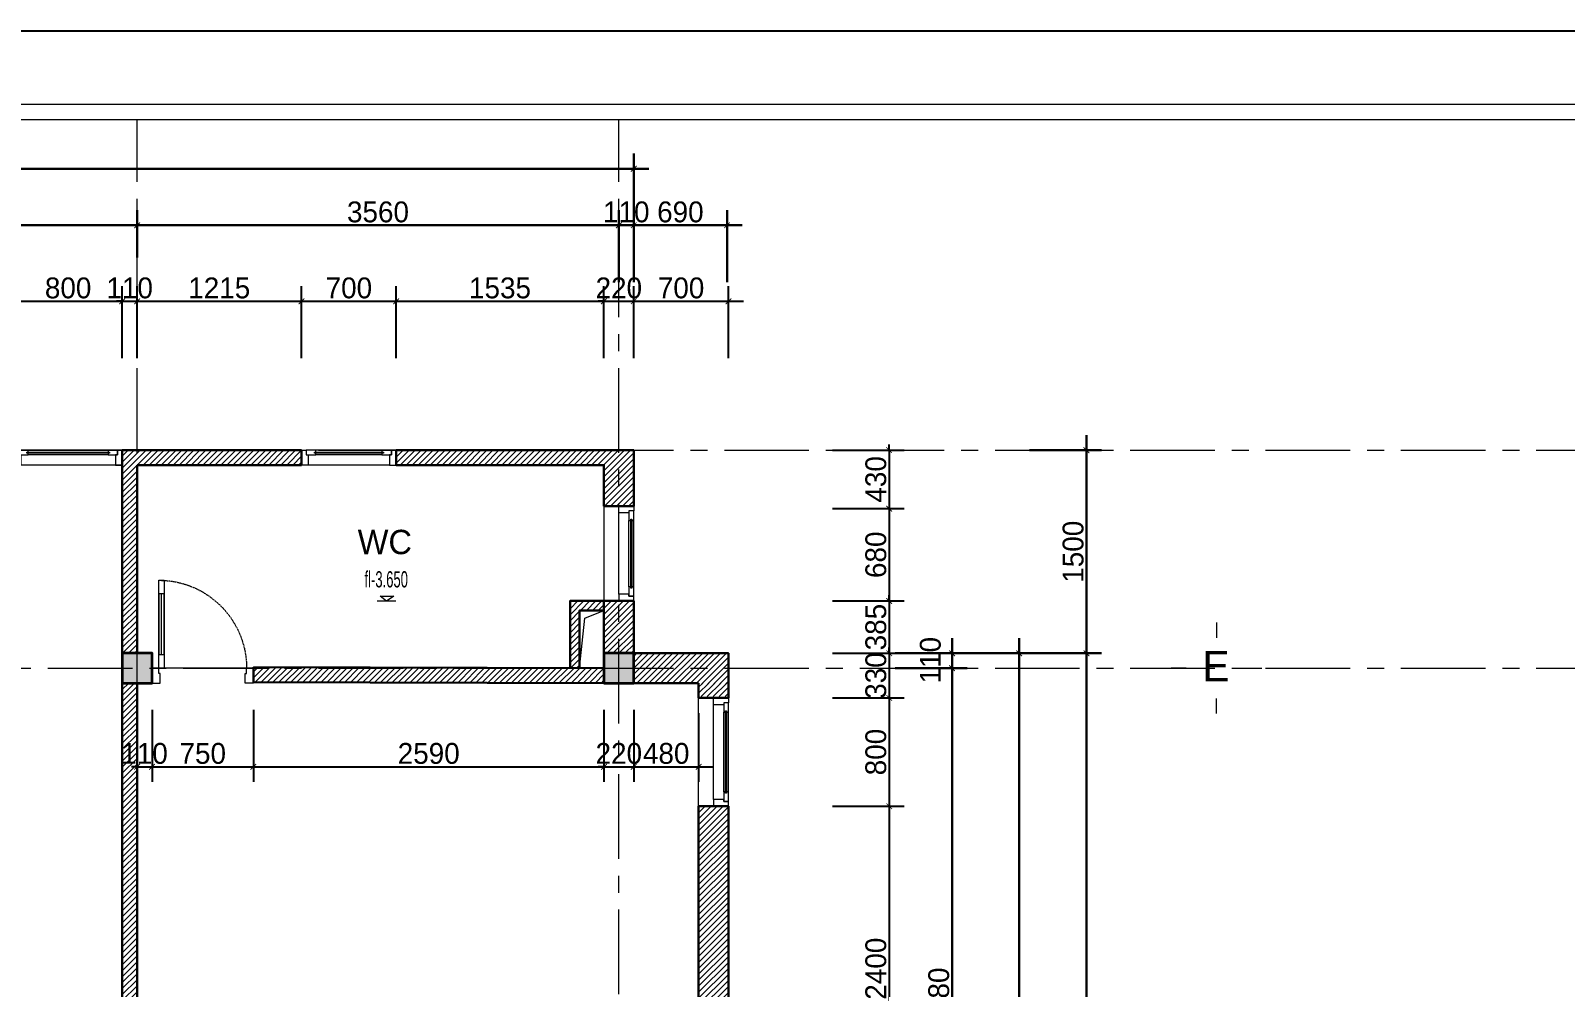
# Model space of a CAD drawing. Header units: millimetres. Extents: x 1832547 to 2001569, y -558009 to -417808.
# Drawn here: x 1925530 to 1936872, y -491999 to -484934 of the extents above; entities that cross this region are included whole.
import ezdxf
from ezdxf.enums import TextEntityAlignment as Align

# ---------------------------------------------------------------- set-up
doc = ezdxf.new("R2010")
doc.units = ezdxf.units.MM
doc.header["$MEASUREMENT"] = 0
doc.linetypes.add('CENTER', pattern=[2, 1.25, -0.25, 0.25, -0.25])
doc.linetypes.add('HIDDEN', pattern=[9.525, 6.35, -3.175])
doc.layers.get('0').update_dxf_attribs({"linetype": 'CONTINUOUS'})
doc.layers.get('DEFPOINTS').update_dxf_attribs({"linetype": 'CONTINUOUS'})
for name, color, linetype, lineweight in [('AUDIT_I_160126172308-0', 7, 'CONTINUOUS', 5), ('CA . CỬA', 251, 'CONTINUOUS', 5), ('CA. TUONG', 30, 'CONTINUOUS', 30), ('CA.cot', 2, 'CONTINUOUS', 35), ('CA.dim 08', 8, 'CONTINUOUS', 13), ('CA.TEXT', 7, 'CONTINUOUS', 15), ('CA.thay 145', 145, 'CONTINUOUS', 18), ('CA.tim 67', 67, 'CENTER', 9), ('CA.vat lieu 08', 8, 'CONTINUOUS', 5), ('NKB-Fur', 25, 'CONTINUOUS', 9), ('NP-CỬA SỔ', 143, 'CONTINUOUS', 15)]:
    doc.layers.add(name, color=color, linetype=linetype, lineweight=lineweight)
doc.styles.add('CA.JSC1', font='Vhavan.ttf', dxfattribs={"width": 0.8})
doc.styles.add('chu ghi chu', font='nghia5.shx', dxfattribs={"height": 200})
doc.styles.get("Standard").update_dxf_attribs({"font": 'roman.shx'})
doc.styles.add('ZENI2', font='Vhavanb.ttf')
doc.dimstyles.new('CA 70', dxfattribs={"dimscale": 0.7, "dimtxt": 220, "dimasz": 60, "dimexe": 160, "dimexo": 0, "dimgap": 30, "dimtad": 1, "dimdec": 0, "dimrnd": 5, "dimzin": 0, "dimdsep": 46, "dimtxsty": 'Standard', "dimblk": 'ARCHTICK', "dimcen": 0.09, "dimdle": 160, "dimclrd": 256, "dimclre": 256, "dimclrt": 255, "dimadec": 0, "dimazin": 0, "dimtfac": 1, "dimtdec": 0, "dimtix": 1, "dimtmove": 2, "dimatfit": 3, "dimldrblk": 'DOT', "dimfxl": 600, "dimfxlon": 1, "dimtolj": 1, "dimtzin": 0, "dimarcsym": 0})

# ---------------------------------------------------------------- blocks, each defined once
blk = doc.blocks.new('A$C6dc074dd')
at = {"layer": 'CA.TEXT'}
for points in [[(117, 37), (15, 37), (68, 0), (117, 37)], [(0, 0), (137, 0)]]:
    blk.add_lwpolyline(points, dxfattribs=at)
blk = doc.blocks.new('A$C2d76a15f')
at = {"color": 4, "linetype": 'Continuous', "lineweight": 18}
blk.add_line((27498.5, 19312.8), (1212.4, 19312.8), dxfattribs=at)
blk.add_line((27405.3, 19219.6), (1305.6, 19219.6))
at = {"layer": 'DEFPOINTS', "ltscale": 600}
blk.add_line((0, 19765.3), (27951, 19765.3), dxfattribs=at)
blk = doc.blocks.new('_ArchTick')
at = {"color": 1, "linetype": 'ByBlock', "const_width": 0.15}
blk.add_lwpolyline([(-0.5, -0.5), (0.5, 0.5)], dxfattribs=at)
blk = doc.blocks.new('*D674')
at = {"layer": 'CA.dim 08', "lineweight": -2, "transparency": 16777216}
for p, q in [((1932340, -470394), (1932340, -465290)), ((1931920, -465402), (1932452, -465402)), ((1931920, -470282), (1932452, -470282))]:
    blk.add_line(p, q, dxfattribs=at)
at = {"layer": 'DEFPOINTS', "color": 0, "transparency": 16777216}
for p in [(1931444, -465402), (1932340, -465402), (1931444, -470282)]:
    blk.add_point(p, dxfattribs=at)
at = {"layer": 'CA.dim 08', "lineweight": -2, "transparency": 16777216, "xscale": 42, "yscale": 42, "zscale": 42}
for p, rotation in [((1932340, -465402), 90), ((1932340, -470282), 270)]:
    blk.add_blockref('_ArchTick', p, dxfattribs=dict(at, rotation=rotation))
at = {"layer": 'CA.dim 08', "color": 255, "transparency": 16777216, "insert": (1932242, -467842), "char_height": 154, "attachment_point": 5, "rotation": 90}
blk.add_mtext('\\A1;4880', dxfattribs=at)
blk = doc.blocks.new('_DOT')
at = {"color": 1, "linetype": 'ByBlock'}
blk.add_line((-0.5, 0), (-1, 0), dxfattribs=at)
at = {"color": 1, "linetype": 'ByBlock', "const_width": 0.5}
blk.add_lwpolyline([(-0.25, 0, 1), (0.25, 0, 1)], format="xyb", close=True, dxfattribs=at)
blk = doc.blocks.new('*D675')
at = {"layer": 'CA.dim 08', "lineweight": -2, "transparency": 16777216}
for p, q in [((1932340, -465514), (1932340, -465180)), ((1931920, -465292), (1932452, -465292)), ((1931920, -465402), (1932452, -465402))]:
    blk.add_line(p, q, dxfattribs=at)
at = {"layer": 'DEFPOINTS', "color": 0, "transparency": 16777216}
for p in [(1931747, -465292), (1932340, -465292), (1931747, -465402)]:
    blk.add_point(p, dxfattribs=at)
at = {"layer": 'CA.dim 08', "lineweight": -2, "transparency": 16777216, "xscale": 42, "yscale": 42, "zscale": 42}
for p, rotation in [((1932340, -465292), 90), ((1932340, -465402), 270)]:
    blk.add_blockref('_ArchTick', p, dxfattribs=dict(at, rotation=rotation))
at = {"layer": 'CA.dim 08', "color": 255, "transparency": 16777216, "insert": (1932180, -465343), "char_height": 154, "attachment_point": 5, "rotation": 90}
blk.add_mtext('\\A1;110', dxfattribs=at)
blk = doc.blocks.new('*D677')
at = {"layer": 'CA.dim 08', "lineweight": -2, "transparency": 16777216}
for p, q in [((1932836, -473654), (1932836, -465180)), ((1932416, -465292), (1932948, -465292)), ((1932416, -473542), (1932948, -473542))]:
    blk.add_line(p, q, dxfattribs=at)
at = {"layer": 'DEFPOINTS', "color": 0, "transparency": 16777216}
for p in [(1931444, -465292), (1932836, -465292), (1931444, -473542)]:
    blk.add_point(p, dxfattribs=at)
at = {"layer": 'CA.dim 08', "lineweight": -2, "transparency": 16777216, "xscale": 42, "yscale": 42, "zscale": 42}
for p, rotation in [((1932836, -465292), 90), ((1932836, -473542), 270)]:
    blk.add_blockref('_ArchTick', p, dxfattribs=dict(at, rotation=rotation))
at = {"layer": 'CA.dim 08', "color": 255, "transparency": 16777216, "insert": (1932738, -469417), "char_height": 154, "attachment_point": 5, "rotation": 90}
blk.add_mtext('\\A1;8250', dxfattribs=at)
blk = doc.blocks.new('A$Ccce9e104')
at = {"layer": 'CA.vat lieu 08'}
h = blk.add_hatch(color=256, dxfattribs=at)
h.dxf.hatch_style = 1
h.paths.add_polyline_path([(220, 220), (220, 0), (0, 0), (0, 220)])
at = {"layer": 'CA.cot'}
blk.add_lwpolyline([(220, 220), (220, 0), (0, 0), (0, 220)], close=True, dxfattribs=at)
blk = doc.blocks.new('*D682')
at = {"layer": 'CA.dim 08', "lineweight": -2, "transparency": 16777216}
for p, q in [((1920317, -462369), (1920317, -462019)), ((1926317, -462369), (1926317, -462019)), ((1920205, -462131), (1926429, -462131))]:
    blk.add_line(p, q, dxfattribs=at)
at = {"layer": 'DEFPOINTS', "color": 0, "transparency": 16777216}
for p in [(1926317, -462131), (1920317, -462369), (1926317, -462369)]:
    blk.add_point(p, dxfattribs=at)
at = {"layer": 'CA.dim 08', "lineweight": -2, "transparency": 16777216, "xscale": 42, "yscale": 42, "zscale": 42, "rotation": 180}
blk.add_blockref('_ArchTick', (1920317, -462131), dxfattribs=at)
at = {"layer": 'CA.dim 08', "lineweight": -2, "transparency": 16777216, "xscale": 42, "yscale": 42, "zscale": 42}
blk.add_blockref('_ArchTick', (1926317, -462131), dxfattribs=at)
at = {"layer": 'CA.dim 08', "color": 255, "transparency": 16777216, "insert": (1923317, -462033), "char_height": 154, "attachment_point": 5}
blk.add_mtext('\\A1;6000', dxfattribs=at)
blk = doc.blocks.new('*D683')
at = {"layer": 'CA.dim 08', "lineweight": -2, "transparency": 16777216}
for p, q in [((1926317, -462369), (1926317, -462019)), ((1929877, -462369), (1929877, -462019)), ((1926205, -462131), (1929989, -462131))]:
    blk.add_line(p, q, dxfattribs=at)
at = {"layer": 'DEFPOINTS', "color": 0, "transparency": 16777216}
for p in [(1929877, -462131), (1926317, -462369), (1929877, -462369)]:
    blk.add_point(p, dxfattribs=at)
at = {"layer": 'CA.dim 08', "lineweight": -2, "transparency": 16777216, "xscale": 42, "yscale": 42, "zscale": 42, "rotation": 180}
blk.add_blockref('_ArchTick', (1926317, -462131), dxfattribs=at)
at = {"layer": 'CA.dim 08', "lineweight": -2, "transparency": 16777216, "xscale": 42, "yscale": 42, "zscale": 42}
blk.add_blockref('_ArchTick', (1929877, -462131), dxfattribs=at)
at = {"layer": 'CA.dim 08', "color": 255, "transparency": 16777216, "insert": (1928097, -462033), "char_height": 154, "attachment_point": 5}
blk.add_mtext('\\A1;3560', dxfattribs=at)
blk = doc.blocks.new('*D684')
at = {"layer": 'CA.dim 08', "lineweight": -2, "transparency": 16777216}
for p, q in [((1933333, -465180), (1933333, -481104)), ((1932913, -465292), (1933445, -465292)), ((1932913, -480992), (1933445, -480992))]:
    blk.add_line(p, q, dxfattribs=at)
at = {"layer": 'DEFPOINTS', "color": 0, "transparency": 16777216}
for p in [(1931444, -465292), (1931444, -480992), (1933333, -480992)]:
    blk.add_point(p, dxfattribs=at)
at = {"layer": 'CA.dim 08', "lineweight": -2, "transparency": 16777216, "xscale": 42, "yscale": 42, "zscale": 42}
for p, rotation in [((1933333, -465292), 90), ((1933333, -480992), 270)]:
    blk.add_blockref('_ArchTick', p, dxfattribs=dict(at, rotation=rotation))
at = {"layer": 'CA.dim 08', "color": 255, "transparency": 16777216, "insert": (1933235, -473142), "char_height": 154, "attachment_point": 5, "rotation": 90}
blk.add_mtext('\\A1;15700', dxfattribs=at)
blk = doc.blocks.new('*D694')
at = {"layer": 'CA.dim 08', "lineweight": -2, "transparency": 16777216}
for p, q in [((1933333, -465404), (1933333, -463680)), ((1932913, -463792), (1933445, -463792)), ((1932913, -465292), (1933445, -465292))]:
    blk.add_line(p, q, dxfattribs=at)
at = {"layer": 'DEFPOINTS', "color": 0, "transparency": 16777216}
for p in [(1931444, -463792), (1933333, -463792), (1931444, -465292)]:
    blk.add_point(p, dxfattribs=at)
at = {"layer": 'CA.dim 08', "lineweight": -2, "transparency": 16777216, "xscale": 42, "yscale": 42, "zscale": 42}
for p, rotation in [((1933333, -463792), 90), ((1933333, -465292), 270)]:
    blk.add_blockref('_ArchTick', p, dxfattribs=dict(at, rotation=rotation))
at = {"layer": 'CA.dim 08', "color": 255, "transparency": 16777216, "insert": (1933235, -464542), "char_height": 154, "attachment_point": 5, "rotation": 90}
blk.add_mtext('\\A1;1500', dxfattribs=at)
blk = doc.blocks.new('*U90')
blk.add_line((100, 70), (549, 70))
for points in [[(-110, 749), (-110, 689), (-40, 689), (-40, 699), (0, 699), (0, 749)], [(-110, 0), (-110, 60), (-40, 60), (-40, 50), (0, 50), (0, 0)], [(0, 50), (649, 50), (649, 90), (0, 90)], [(100, 50), (100, 90), (549, 90), (549, 50)]]:
    blk.add_lwpolyline(points, close=True)
at = {"linetype": 'HIDDEN'}
blk.add_arc((0, 50), 649, 0, 90, dxfattribs=at)
blk = doc.blocks.new('*U89')
for p, q in [((-140, 105), (-140, 595)), ((-105, 105), (-105, 595)), ((-30, 50), (-30, 650))]:
    blk.add_line(p, q)
for points in [[(-105, 650), (-30, 650), (-30, 700), (-140, 700), (-140, 665), (-105, 665)], [(-105, 665), (-105, 595), (-118, 595), (-118, 605), (-126, 605), (-126, 595), (-140, 595), (-140, 665)], [(-118, 95), (-118, 105), (-105, 105), (-105, 35), (-140, 35), (-140, 105), (-126, 105), (-126, 95)], [(-105, 50), (-30, 50), (-30, 0), (-140, 0), (-140, 35), (-105, 35)]]:
    blk.add_lwpolyline(points, close=True)
at = {"color": 8}
blk.add_lwpolyline([(-126, 95), (-118, 95), (-118, 605), (-126, 605)], close=True, dxfattribs=at)
blk = doc.blocks.new('*U94')
for p, q in [((-140, 105), (-140, 694)), ((-105, 105), (-105, 694)), ((-30, 50), (-30, 749))]:
    blk.add_line(p, q)
for points in [[(-105, 749), (-30, 749), (-30, 799), (-140, 799), (-140, 764), (-105, 764)], [(-105, 764), (-105, 694), (-118, 694), (-118, 704), (-126, 704), (-126, 694), (-140, 694), (-140, 764)], [(-118, 95), (-118, 105), (-105, 105), (-105, 35), (-140, 35), (-140, 105), (-126, 105), (-126, 95)], [(-105, 50), (-30, 50), (-30, 0), (-140, 0), (-140, 35), (-105, 35)]]:
    blk.add_lwpolyline(points, close=True)
at = {"color": 8}
blk.add_lwpolyline([(-126, 95), (-118, 95), (-118, 704), (-126, 704)], close=True, dxfattribs=at)
blk = doc.blocks.new('*D697')
at = {"layer": 'CA.dim 08', "lineweight": -2, "transparency": 16777216}
for p, q in [((1929877, -462551), (1929877, -462019)), ((1929987, -462551), (1929987, -462019)), ((1929877, -462131), (1929835, -462131)), ((1929987, -462131), (1929877, -462131)), ((1929987, -462131), (1930029, -462131))]:
    blk.add_line(p, q, dxfattribs=at)
at = {"layer": 'DEFPOINTS', "color": 0, "transparency": 16777216}
for p in [(1929877, -462131), (1929877, -462983), (1929987, -463485)]:
    blk.add_point(p, dxfattribs=at)
at = {"layer": 'CA.dim 08', "lineweight": -2, "transparency": 16777216, "xscale": 42, "yscale": 42, "zscale": 42}
blk.add_blockref('_ArchTick', (1929877, -462131), dxfattribs=at)
at = {"layer": 'CA.dim 08', "lineweight": -2, "transparency": 16777216, "xscale": 42, "yscale": 42, "zscale": 42, "rotation": 180}
blk.add_blockref('_ArchTick', (1929987, -462131), dxfattribs=at)
at = {"layer": 'CA.dim 08', "color": 255, "transparency": 16777216, "insert": (1929932, -462033), "char_height": 154, "attachment_point": 5}
blk.add_mtext('\\A1;110', dxfattribs=at)
blk = doc.blocks.new('*D698')
at = {"layer": 'CA.dim 08', "lineweight": -2, "transparency": 16777216}
for p, q in [((1929987, -462551), (1929987, -462019)), ((1930677, -462551), (1930677, -462019)), ((1929875, -462131), (1930789, -462131))]:
    blk.add_line(p, q, dxfattribs=at)
at = {"layer": 'DEFPOINTS', "color": 0, "transparency": 16777216}
for p in [(1930677, -462131), (1929987, -464985), (1930677, -464985)]:
    blk.add_point(p, dxfattribs=at)
at = {"layer": 'CA.dim 08', "lineweight": -2, "transparency": 16777216, "xscale": 42, "yscale": 42, "zscale": 42, "rotation": 180}
blk.add_blockref('_ArchTick', (1929987, -462131), dxfattribs=at)
at = {"layer": 'CA.dim 08', "lineweight": -2, "transparency": 16777216, "xscale": 42, "yscale": 42, "zscale": 42}
blk.add_blockref('_ArchTick', (1930677, -462131), dxfattribs=at)
at = {"layer": 'CA.dim 08', "color": 255, "transparency": 16777216, "insert": (1930332, -462033), "char_height": 154, "attachment_point": 5}
blk.add_mtext('\\A1;690', dxfattribs=at)
blk = doc.blocks.new('*D699')
at = {"layer": 'CA.dim 08', "lineweight": -2, "transparency": 16777216}
for p, q in [((1920207, -462133), (1920207, -461601)), ((1929987, -462133), (1929987, -461601)), ((1920095, -461713), (1930099, -461713))]:
    blk.add_line(p, q, dxfattribs=at)
at = {"layer": 'DEFPOINTS', "color": 0, "transparency": 16777216}
for p in [(1929987, -461713), (1920207, -462478), (1929987, -462478)]:
    blk.add_point(p, dxfattribs=at)
at = {"layer": 'CA.dim 08', "lineweight": -2, "transparency": 16777216, "xscale": 42, "yscale": 42, "zscale": 42, "rotation": 180}
blk.add_blockref('_ArchTick', (1920207, -461713), dxfattribs=at)
at = {"layer": 'CA.dim 08', "lineweight": -2, "transparency": 16777216, "xscale": 42, "yscale": 42, "zscale": 42}
blk.add_blockref('_ArchTick', (1929987, -461713), dxfattribs=at)
at = {"layer": 'CA.dim 08', "color": 255, "transparency": 16777216, "insert": (1925097, -461615), "char_height": 154, "attachment_point": 5}
blk.add_mtext('\\A1;9780', dxfattribs=at)
blk = doc.blocks.new('FDBNDFJKBNFJKDNBFD')
at = {"layer": 'CA.vat lieu 08'}
for p, q in [((664804, -453296), (664804, -453401)), ((664594, -453612), (664490, -453612)), ((665015, -453612), (665119, -453612)), ((664804, -453926), (664804, -453821))]:
    blk.add_line(p, q, dxfattribs=at)
blk = doc.blocks.new('*U703')
for p, q in [((-140, 105), (-140, 695)), ((-105, 105), (-105, 695)), ((-30, 50), (-30, 750))]:
    blk.add_line(p, q)
for points in [[(-105, 750), (-30, 750), (-30, 800), (-140, 800), (-140, 765), (-105, 765)], [(-105, 765), (-105, 695), (-118.5, 695), (-118.5, 705), (-126.5, 705), (-126.5, 695), (-140, 695), (-140, 765)], [(-118.5, 95), (-118.5, 105), (-105, 105), (-105, 35), (-140, 35), (-140, 105), (-126.5, 105), (-126.5, 95)], [(-105, 50), (-30, 50), (-30, 0), (-140, 0), (-140, 35), (-105, 35)]]:
    blk.add_lwpolyline(points, close=True)
at = {"color": 8}
blk.add_lwpolyline([(-126.5, 95), (-118.5, 95), (-118.5, 705), (-126.5, 705)], close=True, dxfattribs=at)
blk = doc.blocks.new('*D315')
at = {"layer": 'CA.dim 08', "lineweight": -2, "transparency": 16777216}
for p, q in [((1925407, -487353), (1925407, -486821)), ((1926207, -487353), (1926207, -486821)), ((1925295, -486933), (1926319, -486933))]:
    blk.add_line(p, q, dxfattribs=at)
at = {"layer": 'DEFPOINTS', "color": 0, "transparency": 16777216}
for p in [(1926207, -486933), (1925407, -488032), (1926207, -488032)]:
    blk.add_point(p, dxfattribs=at)
at = {"layer": 'CA.dim 08', "lineweight": -2, "transparency": 16777216, "xscale": 42, "yscale": 42, "zscale": 42, "rotation": 180}
blk.add_blockref('_ArchTick', (1925407, -486933), dxfattribs=at)
at = {"layer": 'CA.dim 08', "lineweight": -2, "transparency": 16777216, "xscale": 42, "yscale": 42, "zscale": 42}
blk.add_blockref('_ArchTick', (1926207, -486933), dxfattribs=at)
at = {"layer": 'CA.dim 08', "color": 255, "transparency": 16777216, "insert": (1925807, -486835), "char_height": 154, "attachment_point": 5}
blk.add_mtext('\\A1;800', dxfattribs=at)
blk = doc.blocks.new('*D316')
at = {"layer": 'CA.dim 08', "lineweight": -2, "transparency": 16777216}
for p, q in [((1926207, -487353), (1926207, -486821)), ((1926317, -487353), (1926317, -486821)), ((1926207, -486933), (1926165, -486933)), ((1926207, -486933), (1926317, -486933)), ((1926317, -486933), (1926359, -486933))]:
    blk.add_line(p, q, dxfattribs=at)
at = {"layer": 'DEFPOINTS', "color": 0, "transparency": 16777216}
for p in [(1926317, -486933), (1926207, -488032), (1926317, -488351)]:
    blk.add_point(p, dxfattribs=at)
at = {"layer": 'CA.dim 08', "lineweight": -2, "transparency": 16777216, "xscale": 42, "yscale": 42, "zscale": 42}
blk.add_blockref('_ArchTick', (1926207, -486933), dxfattribs=at)
at = {"layer": 'CA.dim 08', "lineweight": -2, "transparency": 16777216, "xscale": 42, "yscale": 42, "zscale": 42, "rotation": 180}
blk.add_blockref('_ArchTick', (1926317, -486933), dxfattribs=at)
at = {"layer": 'CA.dim 08', "color": 255, "transparency": 16777216, "insert": (1926262, -486835), "char_height": 154, "attachment_point": 5}
blk.add_mtext('\\A1;110', dxfattribs=at)
blk = doc.blocks.new('*D317')
at = {"layer": 'CA.dim 08', "lineweight": -2, "transparency": 16777216}
for p, q in [((1926317, -487353), (1926317, -486821)), ((1927532, -487353), (1927532, -486821)), ((1926205, -486933), (1927644, -486933))]:
    blk.add_line(p, q, dxfattribs=at)
at = {"layer": 'DEFPOINTS', "color": 0, "transparency": 16777216}
for p in [(1927532, -486933), (1927532, -488142), (1926317, -488351)]:
    blk.add_point(p, dxfattribs=at)
at = {"layer": 'CA.dim 08', "lineweight": -2, "transparency": 16777216, "xscale": 42, "yscale": 42, "zscale": 42, "rotation": 180}
blk.add_blockref('_ArchTick', (1926317, -486933), dxfattribs=at)
at = {"layer": 'CA.dim 08', "lineweight": -2, "transparency": 16777216, "xscale": 42, "yscale": 42, "zscale": 42}
blk.add_blockref('_ArchTick', (1927532, -486933), dxfattribs=at)
at = {"layer": 'CA.dim 08', "color": 255, "transparency": 16777216, "insert": (1926924, -486835), "char_height": 154, "attachment_point": 5}
blk.add_mtext('\\A1;1215', dxfattribs=at)
blk = doc.blocks.new('*D318')
at = {"layer": 'CA.dim 08', "lineweight": -2, "transparency": 16777216}
for p, q in [((1927532, -487353), (1927532, -486821)), ((1928232, -487353), (1928232, -486821)), ((1927420, -486933), (1928344, -486933))]:
    blk.add_line(p, q, dxfattribs=at)
at = {"layer": 'DEFPOINTS', "color": 0, "transparency": 16777216}
for p in [(1928232, -486933), (1927532, -488142), (1928232, -488142)]:
    blk.add_point(p, dxfattribs=at)
at = {"layer": 'CA.dim 08', "lineweight": -2, "transparency": 16777216, "xscale": 42, "yscale": 42, "zscale": 42, "rotation": 180}
blk.add_blockref('_ArchTick', (1927532, -486933), dxfattribs=at)
at = {"layer": 'CA.dim 08', "lineweight": -2, "transparency": 16777216, "xscale": 42, "yscale": 42, "zscale": 42}
blk.add_blockref('_ArchTick', (1928232, -486933), dxfattribs=at)
at = {"layer": 'CA.dim 08', "color": 255, "transparency": 16777216, "insert": (1927882, -486835), "char_height": 154, "attachment_point": 5}
blk.add_mtext('\\A1;700', dxfattribs=at)
blk = doc.blocks.new('*D319')
at = {"layer": 'CA.dim 08', "lineweight": -2, "transparency": 16777216}
for p, q in [((1928232, -487353), (1928232, -486821)), ((1929767, -487353), (1929767, -486821)), ((1928120, -486933), (1929879, -486933))]:
    blk.add_line(p, q, dxfattribs=at)
at = {"layer": 'DEFPOINTS', "color": 0, "transparency": 16777216}
for p in [(1929767, -486933), (1928232, -488142), (1929767, -488294)]:
    blk.add_point(p, dxfattribs=at)
at = {"layer": 'CA.dim 08', "lineweight": -2, "transparency": 16777216, "xscale": 42, "yscale": 42, "zscale": 42, "rotation": 180}
blk.add_blockref('_ArchTick', (1928232, -486933), dxfattribs=at)
at = {"layer": 'CA.dim 08', "lineweight": -2, "transparency": 16777216, "xscale": 42, "yscale": 42, "zscale": 42}
blk.add_blockref('_ArchTick', (1929767, -486933), dxfattribs=at)
at = {"layer": 'CA.dim 08', "color": 255, "transparency": 16777216, "insert": (1928999, -486835), "char_height": 154, "attachment_point": 5}
blk.add_mtext('\\A1;1535', dxfattribs=at)
blk = doc.blocks.new('*D320')
at = {"layer": 'CA.dim 08', "lineweight": -2, "transparency": 16777216}
for p, q in [((1929767, -487353), (1929767, -486821)), ((1929987, -487353), (1929987, -486821)), ((1929767, -486933), (1929725, -486933)), ((1929767, -486933), (1929987, -486933)), ((1929987, -486933), (1930029, -486933))]:
    blk.add_line(p, q, dxfattribs=at)
at = {"layer": 'DEFPOINTS', "color": 0, "transparency": 16777216}
for p in [(1929987, -486933), (1929987, -488239), (1929767, -488294)]:
    blk.add_point(p, dxfattribs=at)
at = {"layer": 'CA.dim 08', "lineweight": -2, "transparency": 16777216, "xscale": 42, "yscale": 42, "zscale": 42}
blk.add_blockref('_ArchTick', (1929767, -486933), dxfattribs=at)
at = {"layer": 'CA.dim 08', "lineweight": -2, "transparency": 16777216, "xscale": 42, "yscale": 42, "zscale": 42, "rotation": 180}
blk.add_blockref('_ArchTick', (1929987, -486933), dxfattribs=at)
at = {"layer": 'CA.dim 08', "color": 255, "transparency": 16777216, "insert": (1929877, -486835), "char_height": 154, "attachment_point": 5}
blk.add_mtext('\\A1;220', dxfattribs=at)
blk = doc.blocks.new('*D321')
at = {"layer": 'CA.dim 08', "lineweight": -2, "transparency": 16777216}
for p, q in [((1929987, -487353), (1929987, -486821)), ((1930687, -487353), (1930687, -486821)), ((1929875, -486933), (1930799, -486933))]:
    blk.add_line(p, q, dxfattribs=at)
at = {"layer": 'DEFPOINTS', "color": 0, "transparency": 16777216}
for p in [(1930687, -486933), (1929987, -488239), (1930687, -489532)]:
    blk.add_point(p, dxfattribs=at)
at = {"layer": 'CA.dim 08', "lineweight": -2, "transparency": 16777216, "xscale": 42, "yscale": 42, "zscale": 42, "rotation": 180}
blk.add_blockref('_ArchTick', (1929987, -486933), dxfattribs=at)
at = {"layer": 'CA.dim 08', "lineweight": -2, "transparency": 16777216, "xscale": 42, "yscale": 42, "zscale": 42}
blk.add_blockref('_ArchTick', (1930687, -486933), dxfattribs=at)
at = {"layer": 'CA.dim 08', "color": 255, "transparency": 16777216, "insert": (1930337, -486835), "char_height": 154, "attachment_point": 5}
blk.add_mtext('\\A1;700', dxfattribs=at)
blk = doc.blocks.new('*D344')
at = {"layer": 'CA.dim 08', "lineweight": -2, "transparency": 16777216}
for p, q in [((1926427, -489951), (1926427, -490483)), ((1926317, -490049), (1926317, -490483)), ((1926317, -490371), (1926275, -490371)), ((1926317, -490371), (1926427, -490371)), ((1926427, -490371), (1926469, -490371))]:
    blk.add_line(p, q, dxfattribs=at)
at = {"layer": 'DEFPOINTS', "color": 0, "transparency": 16777216}
for p in [(1926427, -489752), (1926317, -490049), (1926427, -490371)]:
    blk.add_point(p, dxfattribs=at)
at = {"layer": 'CA.dim 08', "lineweight": -2, "transparency": 16777216, "xscale": 42, "yscale": 42, "zscale": 42}
blk.add_blockref('_ArchTick', (1926317, -490371), dxfattribs=at)
at = {"layer": 'CA.dim 08', "lineweight": -2, "transparency": 16777216, "xscale": 42, "yscale": 42, "zscale": 42, "rotation": 180}
blk.add_blockref('_ArchTick', (1926427, -490371), dxfattribs=at)
at = {"layer": 'CA.dim 08', "color": 255, "transparency": 16777216, "insert": (1926372, -490273), "char_height": 154, "attachment_point": 5}
blk.add_mtext('\\A1;110', dxfattribs=at)
blk = doc.blocks.new('*D345')
at = {"layer": 'CA.dim 08', "lineweight": -2, "transparency": 16777216}
for p, q in [((1926427, -489951), (1926427, -490483)), ((1927176, -489951), (1927176, -490483)), ((1926315, -490371), (1927288, -490371))]:
    blk.add_line(p, q, dxfattribs=at)
at = {"layer": 'DEFPOINTS', "color": 0, "transparency": 16777216}
for p in [(1926427, -489752), (1927176, -489753), (1927176, -490371)]:
    blk.add_point(p, dxfattribs=at)
at = {"layer": 'CA.dim 08', "lineweight": -2, "transparency": 16777216, "xscale": 42, "yscale": 42, "zscale": 42, "rotation": 180}
blk.add_blockref('_ArchTick', (1926427, -490371), dxfattribs=at)
at = {"layer": 'CA.dim 08', "lineweight": -2, "transparency": 16777216, "xscale": 42, "yscale": 42, "zscale": 42}
blk.add_blockref('_ArchTick', (1927176, -490371), dxfattribs=at)
at = {"layer": 'CA.dim 08', "color": 255, "transparency": 16777216, "insert": (1926802, -490273), "char_height": 154, "attachment_point": 5}
blk.add_mtext('\\A1;750', dxfattribs=at)
blk = doc.blocks.new('*D346')
at = {"layer": 'CA.dim 08', "lineweight": -2, "transparency": 16777216}
for p, q in [((1927176, -489951), (1927176, -490483)), ((1929767, -489951), (1929767, -490483)), ((1927064, -490371), (1929879, -490371))]:
    blk.add_line(p, q, dxfattribs=at)
at = {"layer": 'DEFPOINTS', "color": 0, "transparency": 16777216}
for p in [(1927176, -489753), (1929767, -489760), (1929767, -490371)]:
    blk.add_point(p, dxfattribs=at)
at = {"layer": 'CA.dim 08', "lineweight": -2, "transparency": 16777216, "xscale": 42, "yscale": 42, "zscale": 42, "rotation": 180}
blk.add_blockref('_ArchTick', (1927176, -490371), dxfattribs=at)
at = {"layer": 'CA.dim 08', "lineweight": -2, "transparency": 16777216, "xscale": 42, "yscale": 42, "zscale": 42}
blk.add_blockref('_ArchTick', (1929767, -490371), dxfattribs=at)
at = {"layer": 'CA.dim 08', "color": 255, "transparency": 16777216, "insert": (1928472, -490273), "char_height": 154, "attachment_point": 5}
blk.add_mtext('\\A1;2590', dxfattribs=at)
blk = doc.blocks.new('*D347')
at = {"layer": 'CA.dim 08', "lineweight": -2, "transparency": 16777216}
for p, q in [((1929767, -489951), (1929767, -490483)), ((1929987, -489951), (1929987, -490483)), ((1929767, -490371), (1929725, -490371)), ((1929767, -490371), (1929987, -490371)), ((1929987, -490371), (1930029, -490371))]:
    blk.add_line(p, q, dxfattribs=at)
at = {"layer": 'DEFPOINTS', "color": 0, "transparency": 16777216}
for p in [(1929767, -489760), (1929987, -489760), (1929987, -490371)]:
    blk.add_point(p, dxfattribs=at)
at = {"layer": 'CA.dim 08', "lineweight": -2, "transparency": 16777216, "xscale": 42, "yscale": 42, "zscale": 42}
blk.add_blockref('_ArchTick', (1929767, -490371), dxfattribs=at)
at = {"layer": 'CA.dim 08', "lineweight": -2, "transparency": 16777216, "xscale": 42, "yscale": 42, "zscale": 42, "rotation": 180}
blk.add_blockref('_ArchTick', (1929987, -490371), dxfattribs=at)
at = {"layer": 'CA.dim 08', "color": 255, "transparency": 16777216, "insert": (1929877, -490273), "char_height": 154, "attachment_point": 5}
blk.add_mtext('\\A1;220', dxfattribs=at)
blk = doc.blocks.new('*D348')
at = {"layer": 'CA.dim 08', "lineweight": -2, "transparency": 16777216}
for p, q in [((1929987, -489951), (1929987, -490483)), ((1930467, -489974), (1930467, -490483)), ((1929875, -490371), (1930579, -490371))]:
    blk.add_line(p, q, dxfattribs=at)
at = {"layer": 'DEFPOINTS', "color": 0, "transparency": 16777216}
for p in [(1929987, -489760), (1930467, -489974), (1930467, -490371)]:
    blk.add_point(p, dxfattribs=at)
at = {"layer": 'CA.dim 08', "lineweight": -2, "transparency": 16777216, "xscale": 42, "yscale": 42, "zscale": 42, "rotation": 180}
blk.add_blockref('_ArchTick', (1929987, -490371), dxfattribs=at)
at = {"layer": 'CA.dim 08', "lineweight": -2, "transparency": 16777216, "xscale": 42, "yscale": 42, "zscale": 42}
blk.add_blockref('_ArchTick', (1930467, -490371), dxfattribs=at)
at = {"layer": 'CA.dim 08', "color": 255, "transparency": 16777216, "insert": (1930227, -490273), "char_height": 154, "attachment_point": 5}
blk.add_mtext('\\A1;480', dxfattribs=at)
blk = doc.blocks.new('*D349')
at = {"layer": 'CA.dim 08', "lineweight": -2, "transparency": 16777216}
for p, q in [((1931875, -488032), (1931875, -487990)), ((1931455, -488032), (1931987, -488032)), ((1931875, -488032), (1931875, -488464)), ((1931455, -488464), (1931987, -488464)), ((1931875, -488464), (1931875, -488506))]:
    blk.add_line(p, q, dxfattribs=at)
at = {"layer": 'DEFPOINTS', "color": 0, "transparency": 16777216}
for p in [(1930252, -488032), (1929987, -488464), (1931875, -488464)]:
    blk.add_point(p, dxfattribs=at)
at = {"layer": 'CA.dim 08', "lineweight": -2, "transparency": 16777216, "xscale": 42, "yscale": 42, "zscale": 42}
for p, rotation in [((1931875, -488032), 270), ((1931875, -488464), 90)]:
    blk.add_blockref('_ArchTick', p, dxfattribs=dict(at, rotation=rotation))
at = {"layer": 'CA.dim 08', "color": 255, "transparency": 16777216, "insert": (1931777, -488248), "char_height": 154, "attachment_point": 5, "rotation": 90}
blk.add_mtext('\\A1;430', dxfattribs=at)
blk = doc.blocks.new('*D350')
at = {"layer": 'CA.dim 08', "lineweight": -2, "transparency": 16777216}
for p, q in [((1931875, -488352), (1931875, -489258)), ((1931455, -488464), (1931987, -488464)), ((1931455, -489146), (1931987, -489146))]:
    blk.add_line(p, q, dxfattribs=at)
at = {"layer": 'DEFPOINTS', "color": 0, "transparency": 16777216}
for p in [(1929987, -488464), (1929987, -489146), (1931875, -489146)]:
    blk.add_point(p, dxfattribs=at)
at = {"layer": 'CA.dim 08', "lineweight": -2, "transparency": 16777216, "xscale": 42, "yscale": 42, "zscale": 42}
for p, rotation in [((1931875, -488464), 90), ((1931875, -489146), 270)]:
    blk.add_blockref('_ArchTick', p, dxfattribs=dict(at, rotation=rotation))
at = {"layer": 'CA.dim 08', "color": 255, "transparency": 16777216, "insert": (1931777, -488805), "char_height": 154, "attachment_point": 5, "rotation": 90}
blk.add_mtext('\\A1;680', dxfattribs=at)
blk = doc.blocks.new('*D351')
at = {"layer": 'CA.dim 08', "lineweight": -2, "transparency": 16777216}
for p, q in [((1931455, -489146), (1931987, -489146)), ((1931875, -489146), (1931875, -489104)), ((1931875, -489146), (1931875, -489532)), ((1931455, -489532), (1931987, -489532)), ((1931875, -489532), (1931875, -489574))]:
    blk.add_line(p, q, dxfattribs=at)
at = {"layer": 'DEFPOINTS', "color": 0, "transparency": 16777216}
for p in [(1929987, -489146), (1929987, -489532), (1931875, -489532)]:
    blk.add_point(p, dxfattribs=at)
at = {"layer": 'CA.dim 08', "lineweight": -2, "transparency": 16777216, "xscale": 42, "yscale": 42, "zscale": 42}
for p, rotation in [((1931875, -489146), 270), ((1931875, -489532), 90)]:
    blk.add_blockref('_ArchTick', p, dxfattribs=dict(at, rotation=rotation))
at = {"layer": 'CA.dim 08', "color": 255, "transparency": 16777216, "insert": (1931777, -489339), "char_height": 154, "attachment_point": 5, "rotation": 90}
blk.add_mtext('\\A1;385', dxfattribs=at)
blk = doc.blocks.new('*D352')
at = {"layer": 'CA.dim 08', "lineweight": -2, "transparency": 16777216}
for p, q in [((1931875, -489532), (1931875, -489490)), ((1931455, -489532), (1931987, -489532)), ((1931875, -489532), (1931875, -489862)), ((1931455, -489862), (1931987, -489862)), ((1931875, -489862), (1931875, -489904))]:
    blk.add_line(p, q, dxfattribs=at)
at = {"layer": 'DEFPOINTS', "color": 0, "transparency": 16777216}
for p in [(1929987, -489532), (1930687, -489862), (1931875, -489862)]:
    blk.add_point(p, dxfattribs=at)
at = {"layer": 'CA.dim 08', "lineweight": -2, "transparency": 16777216, "xscale": 42, "yscale": 42, "zscale": 42}
for p, rotation in [((1931875, -489532), 270), ((1931875, -489862), 90)]:
    blk.add_blockref('_ArchTick', p, dxfattribs=dict(at, rotation=rotation))
at = {"layer": 'CA.dim 08', "color": 255, "transparency": 16777216, "insert": (1931777, -489697), "char_height": 154, "attachment_point": 5, "rotation": 90}
blk.add_mtext('\\A1;330', dxfattribs=at)
blk = doc.blocks.new('*D353')
at = {"layer": 'CA.dim 08', "lineweight": -2, "transparency": 16777216}
for p, q in [((1931875, -489750), (1931875, -490774)), ((1931455, -489862), (1931987, -489862)), ((1931455, -490662), (1931987, -490662))]:
    blk.add_line(p, q, dxfattribs=at)
at = {"layer": 'DEFPOINTS', "color": 0, "transparency": 16777216}
for p in [(1930687, -489862), (1930687, -490662), (1931875, -490662)]:
    blk.add_point(p, dxfattribs=at)
at = {"layer": 'CA.dim 08', "lineweight": -2, "transparency": 16777216, "xscale": 42, "yscale": 42, "zscale": 42}
for p, rotation in [((1931875, -489862), 90), ((1931875, -490662), 270)]:
    blk.add_blockref('_ArchTick', p, dxfattribs=dict(at, rotation=rotation))
at = {"layer": 'CA.dim 08', "color": 255, "transparency": 16777216, "insert": (1931777, -490262), "char_height": 154, "attachment_point": 5, "rotation": 90}
blk.add_mtext('\\A1;800', dxfattribs=at)
blk = doc.blocks.new('*D354')
at = {"layer": 'CA.dim 08', "lineweight": -2, "transparency": 16777216}
for p, q in [((1931875, -490550), (1931875, -493175)), ((1931455, -490662), (1931987, -490662)), ((1931455, -493063), (1931987, -493063))]:
    blk.add_line(p, q, dxfattribs=at)
at = {"layer": 'DEFPOINTS', "color": 0, "transparency": 16777216}
for p in [(1930687, -490662), (1930687, -493063), (1931875, -493063)]:
    blk.add_point(p, dxfattribs=at)
at = {"layer": 'CA.dim 08', "lineweight": -2, "transparency": 16777216, "xscale": 42, "yscale": 42, "zscale": 42}
for p, rotation in [((1931875, -490662), 90), ((1931875, -493063), 270)]:
    blk.add_blockref('_ArchTick', p, dxfattribs=dict(at, rotation=rotation))
at = {"layer": 'CA.dim 08', "color": 255, "transparency": 16777216, "insert": (1931777, -491862), "char_height": 154, "attachment_point": 5, "rotation": 90}
blk.add_mtext('\\A1;2400', dxfattribs=at)
blk = doc.blocks.new('ỬT54')
at = {"layer": 'CA.vat lieu 08'}
h = blk.add_hatch(dxfattribs=at)
h.set_pattern_fill('ANSI31', color=256, scale=250)
h.set_pattern_definition([(45, (0, 0.373), (-22.0970869, 22.0970869), [])])
h.paths.add_polyline_path([(1925407, -463791.5), (1924606.9, -463791.5), (1924606.9, -463791.5), (1924606.9, -463791.5), (1923433, -463791.5), (1923433, -463901.5), (1924496.9, -463901.5), (1924496.9, -464542.5), (1924606.9, -464542.5), (1924606.9, -463901.5), (1925407, -463901.5)])
h.paths.add_polyline_path([(1922733.3, -463791.5), (1921406.9, -463791.5), (1921406.9, -465298.3), (1920206.9, -465298.3), (1920206.9, -465511.2), (1920426.9, -465511.7), (1924496.9, -465512), (1924496.9, -465621.1), (1924606.9, -465621.1), (1924606.9, -465291.8), (1921516.9, -465291.8), (1921516.9, -463901.5), (1922733.3, -463901.5)])
h.paths.add_polyline_path([(1927532, -463791.8), (1926207, -463791.8), (1926207, -465291.5), (1926317, -465291.5), (1926317, -463901.8), (1927532, -463901.8)])
h.paths.add_polyline_path([(1929987, -463791.8), (1928231.7, -463791.8), (1928231.7, -463901.8), (1929767, -463901.8), (1929767, -464205.3), (1929987, -464205.3)])
h.paths.add_polyline_path([(1930687, -465298.3), (1929987, -465298.3), (1929987, -465518.3), (1930687, -465518.3)])
h.paths.add_polyline_path([(1929767, -465405.2), (1927176.4, -465398.4), (1927176.4, -465505.3), (1929767, -465512.1)])
h.paths.add_polyline_path([(1926317, -465511.5), (1926207, -465511.5), (1926207, -469241.5), (1926317, -469241.5)])
h.paths.add_polyline_path([(1924606.9, -466551.1), (1924496.9, -466551.1), (1924496.9, -470281.5), (1924606.9, -470281.5)])
h.paths.add_polyline_path([(1920426.9, -466860.9), (1920206.9, -466860.9), (1920206.9, -468821.7), (1920426.9, -468821.7)])
h.paths.add_polyline_path([(1920426.9, -469621.4), (1920206.9, -469621.4), (1920206.9, -470171.5), (1920426.9, -470171.5)])
h.paths.add_polyline_path([(1924606.9, -470281.5), (1920426.9, -470281.5), (1920426.9, -470391.5), (1924606.9, -470391.5)])
h.paths.add_polyline_path([(1929767, -470281.5), (1926427, -470281.5), (1926427, -470391.5), (1929767, -470391.5)])
h.paths.add_polyline_path([(1930687, -469621.7), (1930467, -469621.7), (1930467, -470391.5), (1930687, -470391.5)])
h.paths.add_polyline_path([(1930467, -470178.3), (1929987, -470178.3), (1929987, -470398.3), (1930467, -470398.3)])
h.paths.add_polyline_path([(1930687, -466420.9), (1930467, -466420.9), (1930467, -468821.7), (1930687, -468821.7)])
h.paths.add_polyline_path([(1927177, -473431), (1926427, -473431.5), (1926427, -473651.5), (1927177, -473651.3)])
h.paths.add_polyline_path([(1929767, -473431.5), (1929016.9, -473431.5), (1929016.9, -473651.5), (1929116.9, -473651.5), (1929767, -473651.5)])
h.paths.add_polyline_path([(1920426.9, -476361.6), (1920207.3, -476361.6), (1920207.3, -477271.5), (1920426.9, -477271.5)])
h.paths.add_polyline_path([(1920868.1, -477271.5), (1920426.9, -477271.5), (1920426.9, -477491.5), (1920868.1, -477491.5)])
h.paths.add_polyline_path([(1920426.9, -473651.5), (1920207.3, -473651.5), (1920207.3, -474561.5), (1920426.9, -474561.5)])
h = blk.add_hatch(dxfattribs=at)
h.set_pattern_fill('ANSI31', color=256, scale=250)
h.set_pattern_definition([(45, (7884.133, 6e-10), (-22.0970869, 22.0970869), [])])
h.paths.add_polyline_path([(1929767, -464905.4), (1929567, -464905.4), (1929517, -464905.4), (1929516.7, -465401.2), (1929586.7, -465401.4), (1929587, -464975.4), (1929767, -464975.4)])
h = blk.add_hatch(dxfattribs=at)
h.set_pattern_fill('ANSI31', color=256, scale=250)
h.paths.add_polyline_path([(1929987, -464905.4), (1929767, -464905.4), (1929767, -465291.8), (1929987, -465291.8)])
h = blk.add_hatch(dxfattribs=at)
h.set_pattern_fill('ANSI31', color=256, scale=250)
h.paths.add_polyline_path([(1930687, -465611.8), (1930467, -465611.8), (1930467, -465511.8), (1930687, -465511.8)])
at = {"layer": 'CA. TUONG'}
for p, q in [((1926207, -463901.8), (1926207, -463791.8)), ((1929767, -464205.7), (1929987, -464205.7)), ((1929767, -464905.4), (1929987, -464905.4)), ((1930467, -466421.3), (1930687, -466421.3))]:
    blk.add_line(p, q, dxfattribs=at)
for points in [[(1927532, -463791.8), (1926207, -463791.8), (1926207, -465291.8), (1926317, -465291.8), (1926317, -463901.8)], [(1926207, -463791.8), (1926207, -463901.8)], [(1927532, -463791.8), (1927532, -463901.8)], [(1929987, -464205.7), (1929987, -463791.8), (1928231.7, -463791.8)], [(1928231.7, -463791.8), (1928231.7, -463901.8)], [(1927532, -463901.8), (1926317, -463901.8)], [(1929767, -464205.7), (1929767, -463901.8), (1928231.7, -463901.8)], [(1929767, -464905.4), (1929567, -464905.4), (1929517, -464905.4), (1929516.7, -465401.4)], [(1929767, -464975.4), (1929587, -464975.4), (1929586.7, -465401.4)], [(1929767, -465291.8), (1929767, -464905.4)], [(1929987, -465291.8), (1929987, -464905.4)], [(1929767, -465291.8), (1929987, -465291.8)], [(1930687, -465511.8), (1930687, -465291.8), (1929987, -465291.8), (1929987, -465511.8), (1930467, -465511.8)], [(1930687, -465511.8), (1930687, -465621.8), (1930467, -465621.8), (1930467, -465511.8)]]:
    blk.add_lwpolyline(points, dxfattribs=at)
for points in [[(1927176.4, -465395), (1929767, -465401.8), (1929767, -465512.1), (1927176.4, -465505.3)], [(1926207, -465511.8), (1926317, -465511.8), (1926317, -469241.8), (1926207, -469241.8)], [(1930687, -468822.1), (1930467, -468822.1), (1930467, -466421.6), (1930687, -466421.6)]]:
    blk.add_lwpolyline(points, close=True, dxfattribs=at)
at = {"layer": 'CA.thay 145'}
for points in [[(1929767, -464205.7), (1929767, -464905.4)], [(1929586.7, -465401.4), (1929624.9, -465031.6), (1929767, -464975.4)], [(1927176.4, -465401.8), (1926427, -465401.8)]]:
    blk.add_lwpolyline(points, dxfattribs=at)
at = {"layer": 'CA.tim 67', "ltscale": 500}
for p, q in [((1926317, -483810.3), (1926317, -461351.6)), ((1929877, -483810.3), (1929877, -461351.6)), ((1911657.3, -463791.8), (1939836.3, -463791.8)), ((1911657.3, -465401.8), (1939836.3, -465401.8))]:
    blk.add_line(p, q, dxfattribs=at)
at = {"layer": 'CA.vat lieu 08', "ltscale": 1000}
blk.add_lwpolyline([(1926207, -463791.8), (1926207, -463901.8), (1925407, -463901.8), (1925407, -463791.8)], close=True, dxfattribs=at)
at = {"layer": 'NP-CỬA SỔ'}
blk.add_lwpolyline([(1930467, -466421.6), (1930467, -465511.8)], dxfattribs=at)
at = {"layer": 'CA . CỬA', "xscale": -1, "rotation": 90}
for name, p in [('*U703', (1926207, -463931.8)), ('*U89', (1928231.7, -463931.8))]:
    blk.add_blockref(name, p, dxfattribs=at)
at = {"layer": 'CA . CỬA', "xscale": -1}
for name, p in [('*U89', (1929847, -464905.4)), ('*U94', (1930547, -466421.3))]:
    blk.add_blockref(name, p, dxfattribs=at)
at = {"layer": 'CA.cot', "xscale": -1, "rotation": 90}
for p in [(1926427, -465291.8), (1929987, -465291.8)]:
    blk.add_blockref('A$Ccce9e104', p, dxfattribs=at)
at = {"layer": 'CA.dim 08', "xscale": -1.066666666666667, "yscale": 1.066666666666667, "zscale": 1.066666666666667}
blk.add_blockref('FDBNDFJKBNFJKDNBFD', (2643419, 18450.4), dxfattribs=at)
at = {"layer": 'NKB-Fur', "xscale": -1, "rotation": 270}
blk.add_blockref('*U90', (1926427, -465401.8), dxfattribs=at)
at = {"layer": 'AUDIT_I_160126172308-0', "style": 'CA.JSC1'}
blk.add_text('e', height=224, dxfattribs=at).set_placement((1934290.6, -465386.8), align=Align.MIDDLE)
at = {"layer": 'CA.dim 08'}
for base, p1, p2, picture, middle in [((1929987, -461713), (1920206.9, -462478), (1929987, -462478), '*D699', (1925096.9, -461615)), ((1926317, -462131.1), (1920316.9, -462368.7), (1926317, -462368.7), '*D682', (1923316.9, -462033.1)), ((1929877, -462131.1), (1926317, -462368.7), (1929877, -462368.7), '*D683', (1928097, -462033.1)), ((1929877, -462131.1), (1929987, -463485.3), (1929877, -462982.8), '*D697', (1929932, -462033.1)), ((1930676.6, -462131.1), (1929987, -464985.3), (1930676.6, -464985.3), '*D698', (1930331.8, -462033.1))]:
    dim = blk.add_linear_dim(base=base, p1=p1, p2=p2, dimstyle='CA 70', dxfattribs=at)
    dim.commit()
    dim.dimension.update_dxf_attribs({"geometry": picture, "text_midpoint": middle})
for base, p1, p2, picture, middle in [((1933332.9, -463791.8), (1931444.2, -465291.8), (1931444.2, -463791.8), '*D694', (1933234.9, -464541.8)), ((1932836.4, -465291.8), (1931444.2, -473541.8), (1931444.2, -465291.8), '*D677', (1932738.4, -469416.8)), ((1933332.9, -480991.8), (1931444.2, -465291.8), (1931444.2, -480991.8), '*D684', (1933234.9, -473141.8)), ((1932339.9, -465401.8), (1931444.2, -470281.8), (1931444.2, -465401.8), '*D674', (1932241.9, -467841.8))]:
    dim = blk.add_linear_dim(base=base, p1=p1, p2=p2, angle=90, dimstyle='CA 70', dxfattribs=at)
    dim.commit()
    dim.dimension.update_dxf_attribs({"geometry": picture, "text_midpoint": middle})
dim = blk.add_linear_dim(base=(1932339.9, -465291.8), p1=(1931746.7, -465401.8), p2=(1931746.7, -465291.8), angle=90, dimstyle='CA 70', dxfattribs=at)
dim.commit()
dim.dimension.update_dxf_attribs({"geometry": '*D675', "text_midpoint": (1932180, -465343.4), "dimtype": 160})

msp = doc.modelspace()

# ---------------------------------------------------------------- block references
at = {"layer": 'CA. TUONG'}
msp.add_blockref('ỬT54', (0, -24240.6), dxfattribs=at)
at = {"layer": 'CA.TEXT', "xscale": -1}
msp.add_blockref('A$C6dc074dd', (1928229, -489146.7), dxfattribs=at)
at = {"layer": 'CA.thay 145', "xscale": 1.205715468216754, "yscale": 1.205715468216754, "zscale": 1.205715468216754}
msp.add_blockref('A$C2d76a15f', (1910083.1, -508765.7), dxfattribs=at)

# ---------------------------------------------------------------- texts
at = {"layer": 'CA.TEXT', "style": 'ZENI2'}
msp.add_text('wc', height=180, dxfattribs=at).set_placement((1928147.6, -488800.5), align=Align.CENTER)
at = {"layer": 'CA.TEXT', "style": 'chu ghi chu', "width": 0.6}
msp.add_text('fl-3.650', height=120, dxfattribs=at).set_placement((1927997.4, -489046.2))

# ---------------------------------------------------------------- dimensions: what is measured, and where the dimension line sits
at = {"layer": 'CA.dim 08'}
for base, p1, p2, picture, middle in [((1926207, -486933.1), (1925407, -488032.5), (1926207, -488032.5), '*D315', (1925807, -486835.1)), ((1926317, -486933.1), (1926207, -488032.5), (1926317, -488351.2), '*D316', (1926262, -486835.1)), ((1927532, -486933.1), (1926317, -488351.2), (1927532, -488142.5), '*D317', (1926924.5, -486835.1)), ((1928231.7, -486933.1), (1927532, -488142.5), (1928231.7, -488142.5), '*D318', (1927881.8, -486835.1)), ((1929767, -486933.1), (1928231.7, -488142.5), (1929767, -488294.4), '*D319', (1928999.4, -486835.1)), ((1929987, -486933.1), (1929767, -488294.4), (1929987, -488239.4), '*D320', (1929877, -486835.1)), ((1930687, -486933.1), (1929987, -488239.4), (1930687, -489532.5), '*D321', (1930337, -486835.1)), ((1926427, -490370.7), (1926317, -490049.2), (1926427, -489752.5), '*D344', (1926372, -490272.7)), ((1927176.4, -490370.7), (1926427, -489752.5), (1927176.4, -489752.7), '*D345', (1926801.7, -490272.7)), ((1929767, -490370.7), (1927176.4, -489752.7), (1929767, -489759.5), '*D346', (1928471.7, -490272.7)), ((1929987, -490370.7), (1929767, -489759.5), (1929987, -489759.5), '*D347', (1929877, -490272.7)), ((1930467, -490370.7), (1929987, -489759.5), (1930467, -489974.3), '*D348', (1930227, -490272.7))]:
    dim = msp.add_linear_dim(base=base, p1=p1, p2=p2, dimstyle='CA 70', dxfattribs=at)
    dim.commit()
    dim.dimension.update_dxf_attribs({"geometry": picture, "text_midpoint": middle})
for base, p1, p2, picture, middle in [((1931875.3, -488463.8), (1930252, -488032.5), (1929987, -488463.8), '*D349', (1931777.3, -488248.1)), ((1931875.3, -489146), (1929987, -488463.8), (1929987, -489146), '*D350', (1931777.3, -488804.9)), ((1931875.2713, -489532.4631), (1929987.0039, -489146.0256), (1929987.0048, -489532.4631), '*D351', (1931777.2713, -489339.2443)), ((1931875.3, -489862.5), (1929987, -489532.5), (1930687, -489862.5), '*D352', (1931777.3, -489697.5)), ((1931875.3, -490661.9), (1930687, -489862.5), (1930687, -490661.9), '*D353', (1931777.3, -490262.2)), ((1931875.3, -493062.7), (1930687, -490661.9), (1930687, -493062.7), '*D354', (1931777.3, -491862.3))]:
    dim = msp.add_linear_dim(base=base, p1=p1, p2=p2, angle=90, dimstyle='CA 70', dxfattribs=at)
    dim.commit()
    dim.dimension.update_dxf_attribs({"geometry": picture, "text_midpoint": middle})

doc.saveas('drawing.dxf')
